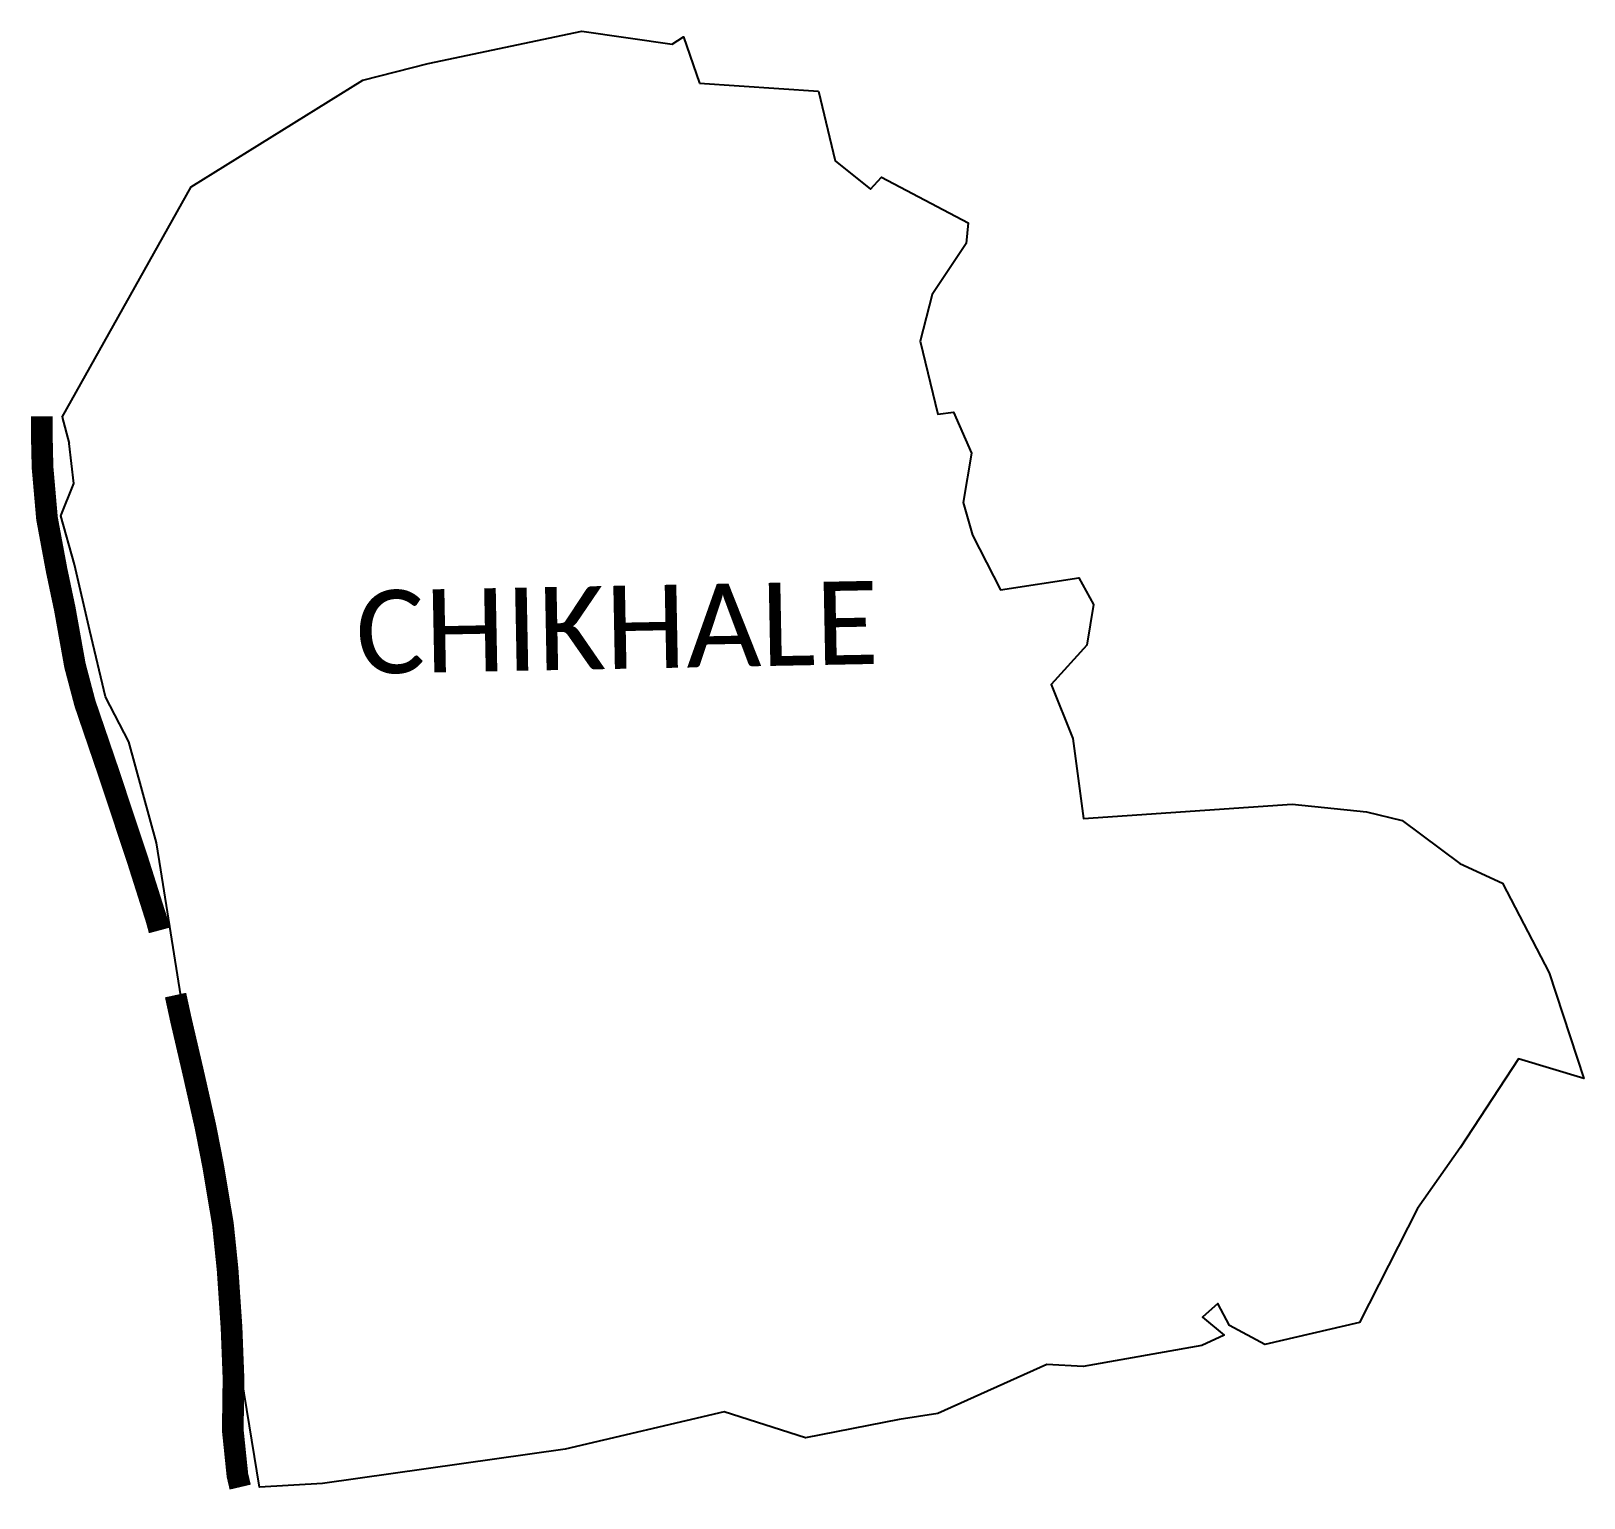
# Model space of a CAD drawing. Header units: metres. Extents: x 260503 to 264081, y 2217257 to 2220636.
import ezdxf

# ---------------------------------------------------------------- set-up
doc = ezdxf.new("R2010")
doc.units = ezdxf.units.M
for name, color, linetype in [('NATURALLY PROTECTED', 3, 'Continuous'), ('village', 3, 'Continuous'), ('VILLAGE NAME', 250, 'Continuous')]:
    doc.layers.add(name, color=color, linetype=linetype)

msp = doc.modelspace()

# ---------------------------------------------------------------- linework, layer by layer
at = {"color": 3}
for points in [[(260574.4, 2219746.7), (260871.8, 2220277.1), (261267.4, 2220522.8), (261417.9, 2220561.6), (261771.5, 2220636.1), (261980.1, 2220605.9), (262006.2, 2220622.5), (262043, 2220516.1)], [(262043, 2220516.1), (262316.8, 2220498)], [(262316.8, 2220498), (262355.3, 2220336.9), (262436.6, 2220271.8), (262462.4, 2220299.4), (262662.2, 2220194.6), (262657.3, 2220146.5), (262579.3, 2220029.3), (262551.7, 2219922), (262592.4, 2219753.7), (262628, 2219758.1), (262669.8, 2219663.5), (262650.6, 2219550.3), (262672, 2219474.9), (262736.5, 2219348.9), (262917.3, 2219376.5), (262950.7, 2219315.2), (262935.1, 2219221.3), (262853.1, 2219130.8), (262903.5, 2219006.2), (262927.6, 2218822.2), (263408.5, 2218855.4), (263579.5, 2218837.8), (263662.1, 2218817.2), (263794.9, 2218718.4), (263893.5, 2218673.3), (264000.9, 2218466.6), (264080.9, 2218223), (263929.8, 2218268.4), (263795.8, 2218063.7), (263697.3, 2217923.5), (263563.5, 2217660.7), (263345.4, 2217610), (263264.4, 2217654.4), (263237.5, 2217704.7), (263201.6, 2217673.3), (263251.6, 2217631.6), (263200.2, 2217608.2), (262927, 2217559.4), (262843.1, 2217564.3), (262592.4, 2217451.1), (262502.8, 2217437.6), (262287.3, 2217395.5), (262100.1, 2217455.5), (261733.6, 2217369.1), (261174.2, 2217290.4), (261029.4, 2217281.8), (260971, 2217639.7), (260801.5, 2218704.1), (260791.6, 2218766), (260727.9, 2218999), (260674.1, 2219102), (260638.4, 2219254.5), (260602.7, 2219406.9), (260571, 2219519.3), (260601.5, 2219593.5), (260590.8, 2219685.9)]]:
    msp.add_lwpolyline(points, dxfattribs=at)
at = {"layer": 'NATURALLY PROTECTED', "color": 116, "true_color": 0x136734, "const_width": 50, "flags": 128}
for points in [[(260527.8, 2219748.7), (260527.7, 2219692.6), (260529.1, 2219631.1), (260539.4, 2219513.3), (260561.7, 2219393.5), (260580.4, 2219305), (260603.9, 2219174.3), (260627, 2219087), (260677.9, 2218937.8), (260707.2, 2218849.8), (260746.2, 2218732.6), (260791.9, 2218588.5), (260798.4, 2218564.3)], [(260835.6, 2218415.3), (260848.1, 2218357.8), (260875.9, 2218238.5), (260904.5, 2218112.2), (260921.8, 2218024), (260944.8, 2217887.1), (260955.5, 2217783.5), (260964.6, 2217649.4), (260969.1, 2217533.1), (260967.5, 2217412.8), (260978.2, 2217309), (260984.6, 2217281.8)]]:
    msp.add_lwpolyline(points, dxfattribs=at)
at = {"layer": 'village'}
msp.add_lwpolyline([(260574.4, 2219746.7), (260590.8, 2219685.9)], dxfattribs=at)

# ---------------------------------------------------------------- texts
at = {"layer": 'VILLAGE NAME', "insert": (261248.8, 2219346.6), "char_height": 191.456, "attachment_point": 1, "rotation": 1.1028}
msp.add_mtext_dynamic_manual_height_columns('{\\fCalibri|b0|i0|c0|p34;CHIKHALE}', width=161.46, gutter_width=957.3, heights=[0], dxfattribs=at)

doc.saveas('drawing.dxf')
